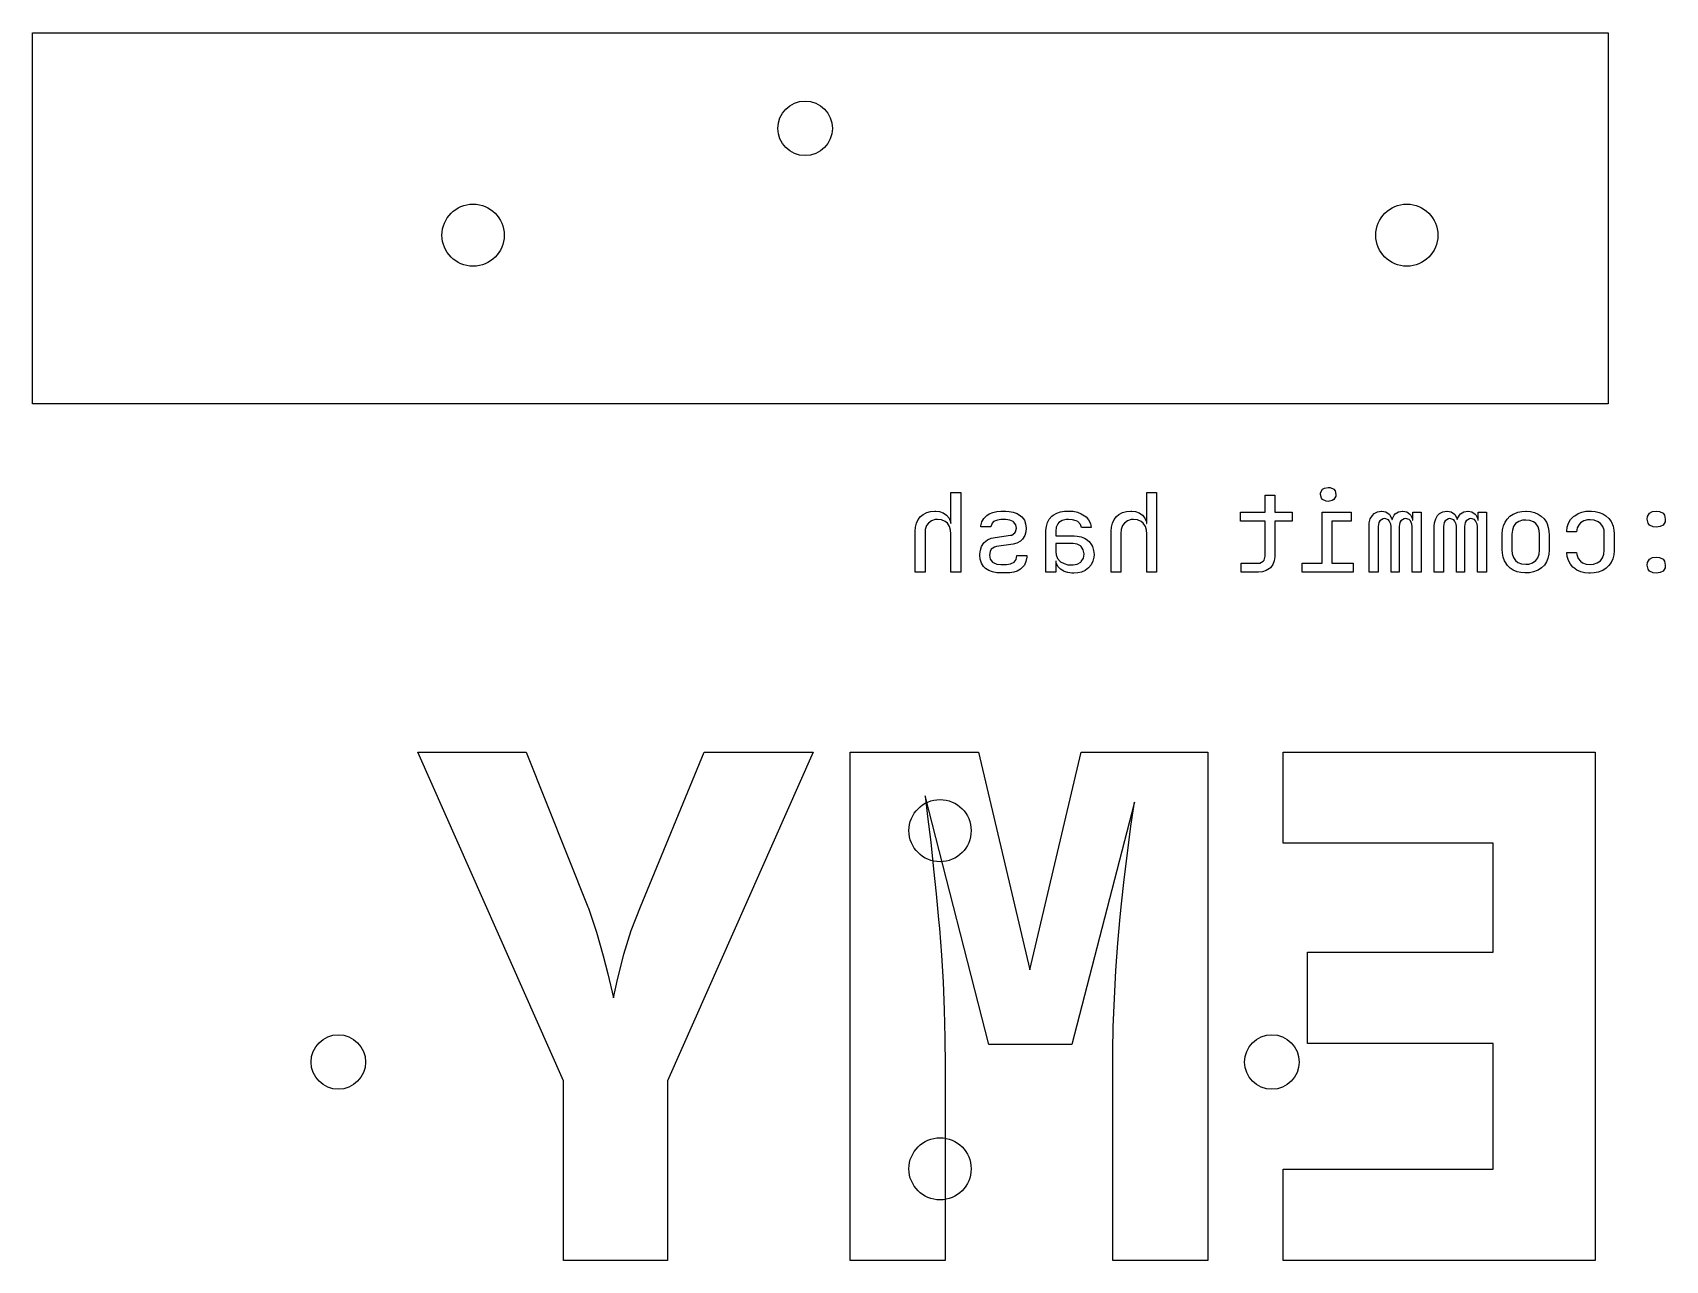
# Model space of a CAD drawing. Extents: x 0.7 to 11, y -6.1 to -1.6.
# Drawn here: x 2.189 to 3.429, y -5.009 to -4.077 of the extents above; entities that cross this region are included whole.
import ezdxf

# ---------------------------------------------------------------- set-up
doc = ezdxf.new("R2010")
doc.units = 0
doc.header["$MEASUREMENT"] = 0
doc.layers.add('BLACK', color=7, linetype='CONTINUOUS')

msp = doc.modelspace()

# ---------------------------------------------------------------- linework, layer by layer
at = {"layer": 'BLACK', "linetype": 'CONTINUOUS'}
for p, q in [((2.1893, -4.3586), (2.1893, -4.077)), ((2.1893, -4.077), (3.385, -4.077)), ((3.385, -4.077), (3.385, -4.3586)), ((3.385, -4.3586), (2.1893, -4.3586)), ((3.1669, -4.4262), (3.1683, -4.4236)), ((3.1683, -4.4236), (3.1697, -4.4227)), ((3.1697, -4.4227), (3.1726, -4.4222)), ((3.1726, -4.4222), (3.1742, -4.4223)), ((3.1742, -4.4223), (3.1769, -4.4236)), ((3.1769, -4.4236), (3.1778, -4.4247)), ((2.8863, -4.4409), (2.8863, -4.4261)), ((2.8863, -4.4261), (2.8937, -4.4261)), ((2.8937, -4.4261), (2.8937, -4.4864)), ((3.0349, -4.4409), (3.0349, -4.4261)), ((3.0349, -4.4261), (3.0424, -4.4261)), ((3.0424, -4.4261), (3.0424, -4.4864)), ((3.1247, -4.4409), (3.1247, -4.4281)), ((3.1247, -4.4281), (3.1321, -4.4281)), ((3.1321, -4.4281), (3.1321, -4.4409)), ((3.1668, -4.4276), (3.1669, -4.4262)), ((3.1675, -4.4304), (3.1668, -4.4276)), ((3.1683, -4.4314), (3.1675, -4.4304)), ((3.171, -4.4326), (3.1683, -4.4314)), ((3.1726, -4.4328), (3.171, -4.4326)), ((3.1756, -4.4322), (3.1726, -4.4328)), ((3.1769, -4.4314), (3.1756, -4.4322)), ((3.1784, -4.4288), (3.1769, -4.4314)), ((3.1778, -4.4247), (3.1785, -4.4276)), ((3.1785, -4.4276), (3.1784, -4.4288)), ((2.8601, -4.4493), (2.8614, -4.4466)), ((2.8614, -4.4466), (2.8632, -4.4443)), ((2.8632, -4.4443), (2.8651, -4.4427)), ((2.8651, -4.4427), (2.8679, -4.4412)), ((2.8679, -4.4412), (2.8708, -4.4404)), ((2.8716, -4.4474), (2.8692, -4.4492)), ((2.8708, -4.4404), (2.8741, -4.4401)), ((2.8744, -4.4465), (2.8716, -4.4474)), ((2.8741, -4.4401), (2.8748, -4.4401)), ((2.8762, -4.4464), (2.8744, -4.4465)), ((2.8748, -4.4401), (2.8777, -4.4405)), ((2.8792, -4.4467), (2.8762, -4.4464)), ((2.8777, -4.4405), (2.8805, -4.4414)), ((2.8819, -4.4479), (2.8792, -4.4467)), ((2.8805, -4.4414), (2.883, -4.4431)), ((2.8836, -4.4493), (2.8819, -4.4479)), ((2.883, -4.4431), (2.8849, -4.4454)), ((2.8849, -4.4454), (2.8859, -4.4482)), ((2.8859, -4.4482), (2.8861, -4.4496)), ((2.8863, -4.4496), (2.8863, -4.4409)), ((2.909, -4.4514), (2.9097, -4.4484)), ((2.9097, -4.4484), (2.9112, -4.4458)), ((2.9112, -4.4458), (2.9135, -4.4435)), ((2.9135, -4.4435), (2.9154, -4.4423)), ((2.9154, -4.4423), (2.9182, -4.4411)), ((2.9187, -4.4481), (2.9175, -4.4493)), ((2.9182, -4.4411), (2.9211, -4.4405)), ((2.9215, -4.4469), (2.9187, -4.4481)), ((2.9211, -4.4405), (2.9242, -4.4403)), ((2.9242, -4.4466), (2.9215, -4.4469)), ((2.9242, -4.4403), (2.9279, -4.4403)), ((2.9279, -4.4466), (2.9242, -4.4466)), ((2.9279, -4.4403), (2.9305, -4.4404)), ((2.9309, -4.4469), (2.9279, -4.4466)), ((2.9305, -4.4404), (2.9336, -4.4409)), ((2.9335, -4.4481), (2.9309, -4.4469)), ((2.9338, -4.4483), (2.9335, -4.4481)), ((2.9336, -4.4409), (2.9366, -4.442)), ((2.9356, -4.4506), (2.9338, -4.4483)), ((2.9366, -4.442), (2.9392, -4.4437)), ((2.9392, -4.4437), (2.9401, -4.4446)), ((2.9401, -4.4446), (2.942, -4.4471)), ((2.942, -4.4471), (2.9429, -4.4499)), ((2.9595, -4.4488), (2.9609, -4.4463)), ((2.9609, -4.4463), (2.9628, -4.4441)), ((2.9628, -4.4441), (2.964, -4.4432)), ((2.964, -4.4432), (2.9667, -4.4417)), ((2.9667, -4.4417), (2.9694, -4.4408)), ((2.9708, -4.4473), (2.9683, -4.4488)), ((2.9694, -4.4408), (2.9726, -4.4403)), ((2.9738, -4.4466), (2.9708, -4.4473)), ((2.9726, -4.4403), (2.9755, -4.4401)), ((2.9755, -4.4466), (2.9738, -4.4466)), ((2.9755, -4.4401), (2.976, -4.4401)), ((2.9785, -4.4468), (2.9755, -4.4466)), ((2.976, -4.4401), (2.9791, -4.4403)), ((2.9814, -4.4476), (2.9785, -4.4468)), ((2.9791, -4.4403), (2.9824, -4.441)), ((2.9825, -4.4481), (2.9814, -4.4476)), ((2.9824, -4.441), (2.9852, -4.4421)), ((2.9846, -4.4502), (2.9825, -4.4481)), ((2.9852, -4.4421), (2.9877, -4.4436)), ((2.9877, -4.4436), (2.9888, -4.4445)), ((2.9888, -4.4445), (2.9908, -4.4468)), ((2.9908, -4.4468), (2.9922, -4.4496)), ((3.0088, -4.4493), (3.0101, -4.4466)), ((3.0101, -4.4466), (3.0119, -4.4443)), ((3.0119, -4.4443), (3.0138, -4.4427)), ((3.0138, -4.4427), (3.0166, -4.4412)), ((3.0166, -4.4412), (3.0195, -4.4404)), ((3.0203, -4.4474), (3.0179, -4.4492)), ((3.0195, -4.4404), (3.0228, -4.4401)), ((3.0231, -4.4465), (3.0203, -4.4474)), ((3.0228, -4.4401), (3.0235, -4.4401)), ((3.0249, -4.4464), (3.0231, -4.4465)), ((3.0235, -4.4401), (3.0264, -4.4405)), ((3.0279, -4.4467), (3.0249, -4.4464)), ((3.0264, -4.4405), (3.0292, -4.4414)), ((3.0306, -4.4479), (3.0279, -4.4467)), ((3.0292, -4.4414), (3.0317, -4.4431)), ((3.0322, -4.4493), (3.0306, -4.4479)), ((3.0317, -4.4431), (3.0335, -4.4454)), ((3.0335, -4.4454), (3.0346, -4.4482)), ((3.0346, -4.4482), (3.0348, -4.4496)), ((3.0349, -4.4496), (3.0349, -4.4409)), ((3.1061, -4.4477), (3.1061, -4.4409)), ((3.1061, -4.4409), (3.1247, -4.4409)), ((3.1247, -4.4477), (3.1061, -4.4477)), ((3.1247, -4.4744), (3.1247, -4.4477)), ((3.1321, -4.4409), (3.1452, -4.4409)), ((3.1452, -4.4477), (3.1321, -4.4477)), ((3.1321, -4.4477), (3.1321, -4.4744)), ((3.1452, -4.4409), (3.1452, -4.4477)), ((3.1681, -4.4796), (3.1681, -4.4409)), ((3.1681, -4.4409), (3.19, -4.4409)), ((3.19, -4.4477), (3.1755, -4.4477)), ((3.1755, -4.4477), (3.1755, -4.4796)), ((3.19, -4.4409), (3.19, -4.4477)), ((3.2038, -4.4491), (3.2046, -4.4461)), ((3.2046, -4.4461), (3.2062, -4.4434)), ((3.2062, -4.4434), (3.2076, -4.442)), ((3.2076, -4.442), (3.2101, -4.4406)), ((3.2101, -4.4406), (3.2132, -4.4401)), ((3.2118, -4.4474), (3.211, -4.4488)), ((3.2144, -4.4459), (3.2118, -4.4474)), ((3.2132, -4.4401), (3.2134, -4.4401)), ((3.2134, -4.4401), (3.2164, -4.4407)), ((3.2155, -4.4458), (3.2144, -4.4459)), ((3.2183, -4.4467), (3.2155, -4.4458)), ((3.2164, -4.4407), (3.2189, -4.4424)), ((3.219, -4.4474), (3.2183, -4.4467)), ((3.2189, -4.4424), (3.2192, -4.4428)), ((3.2202, -4.4501), (3.219, -4.4474)), ((3.2192, -4.4428), (3.2206, -4.4454)), ((3.2206, -4.4454), (3.2208, -4.4466)), ((3.2208, -4.4466), (3.2211, -4.4466)), ((3.2211, -4.4466), (3.2213, -4.4458)), ((3.2213, -4.4458), (3.2228, -4.4431)), ((3.2228, -4.4431), (3.2235, -4.4422)), ((3.2235, -4.4422), (3.2261, -4.4406)), ((3.2261, -4.4406), (3.229, -4.4401)), ((3.2278, -4.4474), (3.227, -4.4488)), ((3.2303, -4.4459), (3.2278, -4.4474)), ((3.229, -4.4401), (3.2292, -4.4401)), ((3.2292, -4.4401), (3.2322, -4.4407)), ((3.2314, -4.4458), (3.2303, -4.4459)), ((3.2342, -4.4466), (3.2314, -4.4458)), ((3.2322, -4.4407), (3.2346, -4.4424)), ((3.235, -4.4474), (3.2342, -4.4466)), ((3.2346, -4.4424), (3.235, -4.4429)), ((3.235, -4.4429), (3.2363, -4.4455)), ((3.2362, -4.4501), (3.235, -4.4474)), ((3.2363, -4.4455), (3.2365, -4.447)), ((3.2365, -4.447), (3.2368, -4.447)), ((3.2368, -4.447), (3.2368, -4.4409)), ((3.2368, -4.4409), (3.2433, -4.4409)), ((3.2433, -4.4409), (3.2433, -4.4864)), ((3.2533, -4.4491), (3.2542, -4.4461)), ((3.2542, -4.4461), (3.2557, -4.4434)), ((3.2557, -4.4434), (3.2572, -4.442)), ((3.2572, -4.442), (3.2597, -4.4406)), ((3.2597, -4.4406), (3.2627, -4.4401)), ((3.2614, -4.4474), (3.2606, -4.4488)), ((3.2639, -4.4459), (3.2614, -4.4474)), ((3.2627, -4.4401), (3.2629, -4.4401)), ((3.2629, -4.4401), (3.2659, -4.4407)), ((3.265, -4.4458), (3.2639, -4.4459)), ((3.2679, -4.4467), (3.265, -4.4458)), ((3.2659, -4.4407), (3.2684, -4.4424)), ((3.2686, -4.4474), (3.2679, -4.4467)), ((3.2684, -4.4424), (3.2688, -4.4428)), ((3.2698, -4.4501), (3.2686, -4.4474)), ((3.2688, -4.4428), (3.2702, -4.4454)), ((3.2702, -4.4454), (3.2704, -4.4466)), ((3.2704, -4.4466), (3.2706, -4.4466)), ((3.2706, -4.4466), (3.2708, -4.4458)), ((3.2708, -4.4458), (3.2723, -4.4431)), ((3.2723, -4.4431), (3.2731, -4.4422)), ((3.2731, -4.4422), (3.2756, -4.4406)), ((3.2756, -4.4406), (3.2786, -4.4401)), ((3.2774, -4.4474), (3.2765, -4.4488)), ((3.2799, -4.4459), (3.2774, -4.4474)), ((3.2786, -4.4401), (3.2788, -4.4401)), ((3.2788, -4.4401), (3.2817, -4.4407)), ((3.2809, -4.4458), (3.2799, -4.4459)), ((3.2837, -4.4466), (3.2809, -4.4458)), ((3.2817, -4.4407), (3.2842, -4.4424)), ((3.2845, -4.4474), (3.2837, -4.4466)), ((3.2842, -4.4424), (3.2846, -4.4429)), ((3.2857, -4.4501), (3.2845, -4.4474)), ((3.2846, -4.4429), (3.2859, -4.4455)), ((3.2859, -4.4455), (3.2861, -4.447)), ((3.2861, -4.447), (3.2864, -4.447)), ((3.2864, -4.447), (3.2864, -4.4409)), ((3.2864, -4.4409), (3.2928, -4.4409)), ((3.2928, -4.4409), (3.2928, -4.4864)), ((3.3057, -4.4513), (3.3069, -4.4486)), ((3.3069, -4.4486), (3.3084, -4.4463)), ((3.3084, -4.4463), (3.3105, -4.4441)), ((3.3105, -4.4441), (3.313, -4.4424)), ((3.313, -4.4424), (3.3138, -4.4421)), ((3.3138, -4.4421), (3.3165, -4.441)), ((3.3173, -4.448), (3.3149, -4.4496)), ((3.3165, -4.441), (3.3195, -4.4405)), ((3.3202, -4.4471), (3.3173, -4.448)), ((3.3195, -4.4405), (3.3225, -4.4403)), ((3.3225, -4.4469), (3.3202, -4.4471)), ((3.3225, -4.4403), (3.3232, -4.4403)), ((3.3256, -4.4472), (3.3225, -4.4469)), ((3.3232, -4.4403), (3.3261, -4.4405)), ((3.3284, -4.4483), (3.3256, -4.4472)), ((3.3261, -4.4405), (3.3291, -4.4412)), ((3.3301, -4.4496), (3.3284, -4.4483)), ((3.3291, -4.4412), (3.332, -4.4424)), ((3.332, -4.4424), (3.3343, -4.444)), ((3.3343, -4.444), (3.3365, -4.4461)), ((3.3365, -4.4461), (3.3382, -4.4486)), ((3.3382, -4.4486), (3.3387, -4.4497)), ((3.355, -4.4493), (3.3566, -4.4466)), ((3.3566, -4.4466), (3.3587, -4.4443)), ((3.3587, -4.4443), (3.3597, -4.4436)), ((3.3597, -4.4436), (3.3624, -4.4419)), ((3.3624, -4.4419), (3.3651, -4.4409)), ((3.3666, -4.4476), (3.3641, -4.4491)), ((3.3651, -4.4409), (3.3681, -4.4403)), ((3.3695, -4.4468), (3.3666, -4.4476)), ((3.3681, -4.4403), (3.3714, -4.4401)), ((3.3714, -4.4467), (3.3695, -4.4468)), ((3.3714, -4.4401), (3.3724, -4.4401)), ((3.3746, -4.4471), (3.3714, -4.4467)), ((3.3724, -4.4401), (3.3753, -4.4404)), ((3.3774, -4.4482), (3.3746, -4.4471)), ((3.3753, -4.4404), (3.3783, -4.4411)), ((3.3793, -4.4495), (3.3774, -4.4482)), ((3.3783, -4.4411), (3.381, -4.4422)), ((3.381, -4.4422), (3.3834, -4.4437)), ((3.3834, -4.4437), (3.3856, -4.4457)), ((3.3856, -4.4457), (3.3873, -4.4481)), ((3.3873, -4.4481), (3.3876, -4.4486)), ((3.3876, -4.4486), (3.3888, -4.4516)), ((3.4148, -4.4462), (3.415, -4.4443)), ((3.4154, -4.4492), (3.4148, -4.4462)), ((3.415, -4.4443), (3.4165, -4.4418)), ((3.4165, -4.4418), (3.4187, -4.4405)), ((3.4187, -4.4405), (3.4216, -4.4401)), ((3.4216, -4.4401), (3.4241, -4.4404)), ((3.4241, -4.4404), (3.4268, -4.4418)), ((3.4268, -4.4418), (3.4279, -4.4433)), ((3.4283, -4.4482), (3.4268, -4.4507)), ((3.4279, -4.4433), (3.4285, -4.4462)), ((3.4285, -4.4462), (3.4283, -4.4482)), ((2.8591, -4.4554), (2.8594, -4.4524)), ((2.8591, -4.4558), (2.8591, -4.4554)), ((2.8591, -4.4864), (2.8591, -4.4558)), ((2.8594, -4.4524), (2.8601, -4.4493)), ((2.8668, -4.4541), (2.8666, -4.4571)), ((2.8666, -4.4571), (2.8666, -4.4864)), ((2.8678, -4.4511), (2.8668, -4.4541)), ((2.8692, -4.4492), (2.8678, -4.4511)), ((2.8852, -4.4518), (2.8836, -4.4493)), ((2.886, -4.4547), (2.8852, -4.4518)), ((2.8863, -4.4575), (2.886, -4.4547)), ((2.8861, -4.4496), (2.8863, -4.4496)), ((2.8863, -4.4864), (2.8863, -4.4575)), ((2.9089, -4.4521), (2.909, -4.4514)), ((2.9165, -4.4521), (2.9089, -4.4521)), ((2.914, -4.462), (2.9168, -4.4608)), ((2.9175, -4.4493), (2.9165, -4.4521)), ((2.9168, -4.4608), (2.9199, -4.4601)), ((2.9199, -4.4601), (2.9316, -4.4585)), ((2.9316, -4.4585), (2.9324, -4.4583)), ((2.9324, -4.4583), (2.9349, -4.4567)), ((2.9349, -4.4567), (2.9354, -4.4559)), ((2.9354, -4.4559), (2.936, -4.453)), ((2.936, -4.453), (2.9356, -4.4506)), ((2.9423, -4.4587), (2.9407, -4.4614)), ((2.9431, -4.4558), (2.9423, -4.4587)), ((2.9429, -4.4499), (2.9433, -4.453)), ((2.9433, -4.453), (2.9431, -4.4558)), ((2.9584, -4.4547), (2.9587, -4.4518)), ((2.9584, -4.4552), (2.9584, -4.4547)), ((2.9584, -4.4711), (2.9584, -4.4552)), ((2.9587, -4.4518), (2.9595, -4.4488)), ((2.9662, -4.4524), (2.9659, -4.4554)), ((2.9659, -4.4554), (2.9659, -4.459)), ((2.9659, -4.459), (2.9799, -4.459)), ((2.9674, -4.4497), (2.9662, -4.4524)), ((2.9683, -4.4488), (2.9674, -4.4497)), ((2.9799, -4.459), (2.982, -4.4591)), ((2.982, -4.4591), (2.985, -4.4597)), ((2.9853, -4.4525), (2.9846, -4.4502)), ((2.985, -4.4597), (2.9877, -4.4607)), ((2.9927, -4.4525), (2.9853, -4.4525)), ((2.9877, -4.4607), (2.9889, -4.4615)), ((2.9922, -4.4496), (2.9927, -4.4525)), ((3.0078, -4.4554), (3.0081, -4.4524)), ((3.0078, -4.4558), (3.0078, -4.4554)), ((3.0078, -4.4864), (3.0078, -4.4558)), ((3.0081, -4.4524), (3.0088, -4.4493)), ((3.0155, -4.4541), (3.0153, -4.4571)), ((3.0153, -4.4571), (3.0153, -4.4864)), ((3.0165, -4.4511), (3.0155, -4.4541)), ((3.0179, -4.4492), (3.0165, -4.4511)), ((3.0339, -4.4518), (3.0322, -4.4493)), ((3.0347, -4.4547), (3.0339, -4.4518)), ((3.0349, -4.4575), (3.0347, -4.4547)), ((3.0348, -4.4496), (3.0349, -4.4496)), ((3.0349, -4.4864), (3.0349, -4.4575)), ((3.2036, -4.4519), (3.2038, -4.4491)), ((3.2036, -4.4864), (3.2036, -4.4519)), ((3.211, -4.4488), (3.2105, -4.4518)), ((3.2105, -4.4518), (3.2105, -4.4864)), ((3.2203, -4.4517), (3.2202, -4.4501)), ((3.2203, -4.4864), (3.2203, -4.4517)), ((3.227, -4.4488), (3.2265, -4.4518)), ((3.2265, -4.4518), (3.2265, -4.4864)), ((3.2363, -4.4517), (3.2362, -4.4501)), ((3.2363, -4.4864), (3.2363, -4.4517)), ((3.2531, -4.4519), (3.2533, -4.4491)), ((3.2531, -4.4864), (3.2531, -4.4519)), ((3.2606, -4.4488), (3.2601, -4.4518)), ((3.2601, -4.4518), (3.2601, -4.4864)), ((3.2699, -4.4517), (3.2698, -4.4501)), ((3.2699, -4.4864), (3.2699, -4.4517)), ((3.2765, -4.4488), (3.276, -4.4518)), ((3.276, -4.4518), (3.276, -4.4864)), ((3.2859, -4.4517), (3.2857, -4.4501)), ((3.2859, -4.4864), (3.2859, -4.4517)), ((3.3047, -4.4574), (3.305, -4.4544)), ((3.3047, -4.4576), (3.3047, -4.4574)), ((3.3047, -4.4585), (3.3047, -4.4576)), ((3.3047, -4.4689), (3.3047, -4.4585)), ((3.305, -4.4544), (3.3057, -4.4513)), ((3.3124, -4.4546), (3.3121, -4.4576)), ((3.3121, -4.4576), (3.3121, -4.4697)), ((3.3133, -4.4518), (3.3124, -4.4546)), ((3.3149, -4.4496), (3.3133, -4.4518)), ((3.3319, -4.452), (3.3301, -4.4496)), ((3.3327, -4.4549), (3.3319, -4.452)), ((3.333, -4.4576), (3.3327, -4.4549)), ((3.333, -4.4697), (3.333, -4.4576)), ((3.3387, -4.4497), (3.3397, -4.4525)), ((3.3397, -4.4525), (3.3402, -4.4554)), ((3.3402, -4.4554), (3.3404, -4.4585)), ((3.3404, -4.4585), (3.3404, -4.4689)), ((3.3537, -4.4554), (3.3541, -4.4524)), ((3.3537, -4.4558), (3.3537, -4.4554)), ((3.3611, -4.4558), (3.3537, -4.4558)), ((3.3541, -4.4524), (3.355, -4.4493)), ((3.3616, -4.4528), (3.3611, -4.4558)), ((3.363, -4.4502), (3.3616, -4.4528)), ((3.3641, -4.4491), (3.363, -4.4502)), ((3.381, -4.4519), (3.3793, -4.4495)), ((3.382, -4.4547), (3.381, -4.4519)), ((3.3822, -4.4574), (3.382, -4.4547)), ((3.3822, -4.4699), (3.3822, -4.4574)), ((3.3888, -4.4516), (3.3894, -4.4545)), ((3.3894, -4.4545), (3.3896, -4.4575)), ((3.3896, -4.4575), (3.3896, -4.4699)), ((3.4165, -4.4507), (3.4154, -4.4492)), ((3.4192, -4.4521), (3.4165, -4.4507)), ((3.4216, -4.4523), (3.4192, -4.4521)), ((3.4246, -4.4519), (3.4216, -4.4523)), ((3.4268, -4.4507), (3.4246, -4.4519)), ((2.9083, -4.4729), (2.9086, -4.4699)), ((2.9083, -4.4737), (2.9083, -4.4729)), ((2.9086, -4.4699), (2.9095, -4.467)), ((2.9095, -4.467), (2.9112, -4.4643)), ((2.9112, -4.4643), (2.9115, -4.4639)), ((2.9115, -4.4639), (2.914, -4.462)), ((2.916, -4.4708), (2.9155, -4.4737)), ((2.9169, -4.4691), (2.916, -4.4708)), ((2.9194, -4.4674), (2.9169, -4.4691)), ((2.9209, -4.4671), (2.9194, -4.4674)), ((2.9335, -4.4653), (2.9209, -4.4671)), ((2.9364, -4.4645), (2.9335, -4.4653)), ((2.9391, -4.463), (2.9364, -4.4645)), ((2.9407, -4.4614), (2.9391, -4.463)), ((2.9584, -4.4864), (2.9584, -4.4711)), ((2.9791, -4.4648), (2.9659, -4.4648)), ((2.9659, -4.4648), (2.9659, -4.4711)), ((2.9659, -4.4711), (2.9661, -4.4733)), ((2.9661, -4.4733), (2.9671, -4.4761)), ((2.982, -4.4652), (2.9791, -4.4648)), ((2.9846, -4.4666), (2.982, -4.4652)), ((2.985, -4.4669), (2.9846, -4.4666)), ((2.9867, -4.4695), (2.985, -4.4669)), ((2.9873, -4.4725), (2.9867, -4.4695)), ((2.9868, -4.4758), (2.9873, -4.4728)), ((2.9873, -4.4728), (2.9873, -4.4725)), ((2.9889, -4.4615), (2.9912, -4.4633)), ((2.9912, -4.4633), (2.993, -4.4657)), ((2.993, -4.4657), (2.9937, -4.4671)), ((2.9937, -4.4671), (2.9946, -4.47)), ((2.9946, -4.47), (2.9949, -4.473)), ((2.9949, -4.473), (2.9948, -4.475)), ((3.3048, -4.472), (3.3047, -4.4689)), ((3.3054, -4.4751), (3.3048, -4.472)), ((3.3121, -4.4697), (3.3123, -4.4725)), ((3.3123, -4.4725), (3.3132, -4.4753)), ((3.3317, -4.4756), (3.3327, -4.4728)), ((3.3327, -4.4728), (3.333, -4.4697)), ((3.3401, -4.4729), (3.3394, -4.476)), ((3.3404, -4.4699), (3.3401, -4.4729)), ((3.3404, -4.4689), (3.3404, -4.4699)), ((3.354, -4.4746), (3.3537, -4.4715)), ((3.3537, -4.4715), (3.3611, -4.4715)), ((3.3611, -4.4715), (3.3613, -4.4731)), ((3.3613, -4.4731), (3.3623, -4.476)), ((3.3809, -4.4756), (3.3819, -4.4729)), ((3.3819, -4.4729), (3.3822, -4.4699)), ((3.3894, -4.4734), (3.3886, -4.4763)), ((3.3896, -4.4702), (3.3894, -4.4734)), ((3.3896, -4.4699), (3.3896, -4.4702)), ((2.9085, -4.4767), (2.9083, -4.4737)), ((2.9095, -4.4796), (2.9085, -4.4767)), ((2.911, -4.4822), (2.9095, -4.4796)), ((2.9125, -4.4836), (2.911, -4.4822)), ((2.9151, -4.4853), (2.9125, -4.4836)), ((2.9179, -4.4863), (2.9151, -4.4853)), ((2.9155, -4.4737), (2.916, -4.4765)), ((2.916, -4.4765), (2.9178, -4.4788)), ((2.9178, -4.4788), (2.9184, -4.4792)), ((2.9184, -4.4792), (2.9212, -4.4803)), ((2.9212, -4.4803), (2.9242, -4.4806)), ((2.9242, -4.4806), (2.9279, -4.4806)), ((2.9279, -4.4806), (2.9284, -4.4806)), ((2.9284, -4.4806), (2.9315, -4.4802)), ((2.9315, -4.4802), (2.9342, -4.4789)), ((2.9365, -4.4856), (2.9339, -4.4864)), ((2.9342, -4.4789), (2.9358, -4.4769)), ((2.9358, -4.4769), (2.9364, -4.4739)), ((2.9364, -4.4739), (2.9438, -4.4739)), ((2.9392, -4.4841), (2.9365, -4.4856)), ((2.9413, -4.482), (2.9392, -4.4841)), ((2.942, -4.4811), (2.9413, -4.482)), ((2.9432, -4.4783), (2.942, -4.4811)), ((2.9438, -4.4752), (2.9432, -4.4783)), ((2.9438, -4.4739), (2.9438, -4.4752)), ((2.9661, -4.4782), (2.9658, -4.4782)), ((2.9658, -4.4782), (2.9658, -4.4864)), ((2.9662, -4.4794), (2.9661, -4.4782)), ((2.9674, -4.4821), (2.9662, -4.4794)), ((2.9671, -4.4761), (2.9691, -4.4783)), ((2.9675, -4.4822), (2.9674, -4.4821)), ((2.9695, -4.4843), (2.9675, -4.4822)), ((2.9691, -4.4783), (2.9695, -4.4786)), ((2.9695, -4.4786), (2.9721, -4.48)), ((2.972, -4.4858), (2.9695, -4.4843)), ((2.9722, -4.4859), (2.972, -4.4858)), ((2.9721, -4.48), (2.9749, -4.4808)), ((2.9749, -4.4808), (2.9778, -4.481)), ((2.9778, -4.481), (2.9791, -4.4809)), ((2.9791, -4.4809), (2.9822, -4.4803)), ((2.9822, -4.4803), (2.9848, -4.4788)), ((2.9848, -4.4788), (2.9852, -4.4783)), ((2.9852, -4.4783), (2.9868, -4.4758)), ((2.9882, -4.4852), (2.9855, -4.4864)), ((2.9908, -4.4833), (2.9882, -4.4852)), ((2.9927, -4.4809), (2.9908, -4.4833)), ((2.9941, -4.4781), (2.9927, -4.4809)), ((2.9948, -4.475), (2.9941, -4.4781)), ((3.1065, -4.4864), (3.1065, -4.4796)), ((3.1065, -4.4796), (3.1197, -4.4796)), ((3.1197, -4.4796), (3.1207, -4.4796)), ((3.1207, -4.4796), (3.1233, -4.4782)), ((3.1256, -4.4853), (3.1227, -4.4862)), ((3.1233, -4.4782), (3.124, -4.4773)), ((3.124, -4.4773), (3.1247, -4.4744)), ((3.1281, -4.4837), (3.1256, -4.4853)), ((3.1288, -4.4832), (3.1281, -4.4837)), ((3.1307, -4.4806), (3.1288, -4.4832)), ((3.1317, -4.4779), (3.1307, -4.4806)), ((3.1321, -4.4748), (3.1317, -4.4779)), ((3.1321, -4.4744), (3.1321, -4.4748)), ((3.1528, -4.4864), (3.1528, -4.4796)), ((3.1528, -4.4796), (3.1681, -4.4796)), ((3.1755, -4.4796), (3.1916, -4.4796)), ((3.1916, -4.4796), (3.1916, -4.4864)), ((3.3065, -4.4779), (3.3054, -4.4751)), ((3.3069, -4.4787), (3.3065, -4.4779)), ((3.3086, -4.4813), (3.3069, -4.4787)), ((3.3107, -4.4834), (3.3086, -4.4813)), ((3.3131, -4.4849), (3.3107, -4.4834)), ((3.316, -4.4862), (3.3131, -4.4849)), ((3.3132, -4.4753), (3.3149, -4.4777)), ((3.3149, -4.4777), (3.3166, -4.4791)), ((3.3166, -4.4791), (3.3194, -4.4801)), ((3.3194, -4.4801), (3.3225, -4.4805)), ((3.3225, -4.4805), (3.3248, -4.4803)), ((3.3248, -4.4803), (3.3278, -4.4794)), ((3.3278, -4.4794), (3.3301, -4.4777)), ((3.3312, -4.4853), (3.3285, -4.4863)), ((3.3301, -4.4777), (3.3317, -4.4756)), ((3.332, -4.4849), (3.3312, -4.4853)), ((3.3345, -4.4832), (3.332, -4.4849)), ((3.3367, -4.4811), (3.3345, -4.4832)), ((3.3382, -4.4787), (3.3367, -4.4811)), ((3.3394, -4.476), (3.3382, -4.4787)), ((3.3549, -4.4777), (3.354, -4.4746)), ((3.3564, -4.4804), (3.3549, -4.4777)), ((3.3584, -4.4828), (3.3564, -4.4804)), ((3.3587, -4.483), (3.3584, -4.4828)), ((3.3614, -4.4849), (3.3587, -4.483)), ((3.3643, -4.4862), (3.3614, -4.4849)), ((3.3623, -4.476), (3.3641, -4.4782)), ((3.3641, -4.4782), (3.3656, -4.4793)), ((3.3656, -4.4793), (3.3685, -4.4804)), ((3.3685, -4.4804), (3.3714, -4.4806)), ((3.3714, -4.4806), (3.374, -4.4804)), ((3.374, -4.4804), (3.3768, -4.4795)), ((3.3768, -4.4795), (3.3793, -4.4778)), ((3.3802, -4.4855), (3.3774, -4.4865)), ((3.3793, -4.4778), (3.3809, -4.4756)), ((3.381, -4.4852), (3.3802, -4.4855)), ((3.3836, -4.4835), (3.381, -4.4852)), ((3.3857, -4.4815), (3.3836, -4.4835)), ((3.3873, -4.4792), (3.3857, -4.4815)), ((3.3886, -4.4763), (3.3873, -4.4792)), ((3.4148, -4.4811), (3.415, -4.4792)), ((3.4154, -4.4841), (3.4148, -4.4811)), ((3.415, -4.4792), (3.4165, -4.4767)), ((3.4165, -4.4856), (3.4154, -4.4841)), ((3.4165, -4.4767), (3.4187, -4.4754)), ((3.4192, -4.487), (3.4165, -4.4856)), ((3.4187, -4.4754), (3.4216, -4.475)), ((3.4216, -4.475), (3.4241, -4.4753)), ((3.4241, -4.4753), (3.4268, -4.4767)), ((3.4268, -4.4856), (3.4246, -4.4868)), ((3.4268, -4.4767), (3.4279, -4.4782)), ((3.4283, -4.4831), (3.4268, -4.4856)), ((3.4279, -4.4782), (3.4285, -4.4811)), ((3.4285, -4.4811), (3.4283, -4.4831)), ((2.8666, -4.4864), (2.8591, -4.4864)), ((2.8937, -4.4864), (2.8863, -4.4864)), ((2.9211, -4.4869), (2.9179, -4.4863)), ((2.9242, -4.4871), (2.9211, -4.4869)), ((2.9279, -4.4871), (2.9242, -4.4871)), ((2.9309, -4.4869), (2.9279, -4.4871)), ((2.9339, -4.4864), (2.9309, -4.4869)), ((2.9658, -4.4864), (2.9584, -4.4864)), ((2.9751, -4.4868), (2.9722, -4.4859)), ((2.978, -4.4872), (2.9751, -4.4868)), ((2.9796, -4.4872), (2.978, -4.4872)), ((2.9825, -4.4871), (2.9796, -4.4872)), ((2.9855, -4.4864), (2.9825, -4.4871)), ((3.0153, -4.4864), (3.0078, -4.4864)), ((3.0424, -4.4864), (3.0349, -4.4864)), ((3.1197, -4.4864), (3.1065, -4.4864)), ((3.1227, -4.4862), (3.1197, -4.4864)), ((3.1916, -4.4864), (3.1528, -4.4864)), ((3.2105, -4.4864), (3.2036, -4.4864)), ((3.2265, -4.4864), (3.2203, -4.4864)), ((3.2433, -4.4864), (3.2363, -4.4864)), ((3.2601, -4.4864), (3.2531, -4.4864)), ((3.276, -4.4864), (3.2699, -4.4864)), ((3.2928, -4.4864), (3.2859, -4.4864)), ((3.3189, -4.4868), (3.316, -4.4862)), ((3.3219, -4.4871), (3.3189, -4.4868)), ((3.3225, -4.4871), (3.3219, -4.4871)), ((3.3255, -4.4869), (3.3225, -4.4871)), ((3.3285, -4.4863), (3.3255, -4.4869)), ((3.3673, -4.4869), (3.3643, -4.4862)), ((3.3705, -4.4872), (3.3673, -4.4869)), ((3.3714, -4.4872), (3.3705, -4.4872)), ((3.3744, -4.4871), (3.3714, -4.4872)), ((3.3774, -4.4865), (3.3744, -4.4871)), ((3.4216, -4.4872), (3.4192, -4.487)), ((3.4246, -4.4868), (3.4216, -4.4872)), ((2.5922, -4.8726), (2.4817, -4.623)), ((2.4817, -4.623), (2.5638, -4.623)), ((2.5638, -4.623), (2.6106, -4.7404)), ((2.6506, -4.7404), (2.699, -4.623)), ((2.7816, -4.623), (2.6711, -4.8726)), ((2.699, -4.623), (2.7816, -4.623)), ((2.8098, -5.0089), (2.8098, -4.623)), ((2.8098, -4.623), (2.9072, -4.623)), ((2.9072, -4.623), (2.9461, -4.7883)), ((2.9461, -4.7883), (2.985, -4.623)), ((2.985, -4.623), (3.0813, -4.623)), ((3.0813, -4.623), (3.0813, -5.0089)), ((3.1384, -4.6922), (3.1384, -4.623)), ((3.1384, -4.623), (3.3752, -4.623)), ((3.3752, -4.623), (3.3752, -5.0089)), ((2.915, -4.845), (2.8666, -4.6563)), ((2.8666, -4.6563), (2.8686, -4.672)), ((3.0256, -4.661), (2.9781, -4.845)), ((3.0229, -4.6792), (3.0256, -4.661)), ((2.8686, -4.672), (2.8709, -4.6914)), ((3.0202, -4.6998), (3.0229, -4.6792)), ((2.8709, -4.6914), (2.8731, -4.712)), ((3.2978, -4.6922), (3.1384, -4.6922)), ((3.2978, -4.775), (3.2978, -4.6922)), ((3.0178, -4.7198), (3.0202, -4.6998)), ((2.8731, -4.712), (2.875, -4.7307)), ((3.0158, -4.7383), (3.0178, -4.7198)), ((2.875, -4.7307), (2.8769, -4.7502)), ((2.6106, -4.7404), (2.6111, -4.7415)), ((2.6111, -4.7415), (2.6173, -4.7597)), ((2.6437, -4.7585), (2.6506, -4.7404)), ((3.0148, -4.7481), (3.0158, -4.7383)), ((2.8769, -4.7502), (2.8775, -4.7569)), ((2.8775, -4.7569), (2.8791, -4.7772)), ((3.0129, -4.7682), (3.0148, -4.7481)), ((2.6173, -4.7597), (2.6224, -4.7777)), ((2.6381, -4.7765), (2.6437, -4.7585)), ((3.0114, -4.7888), (3.0129, -4.7682)), ((2.6224, -4.7777), (2.6259, -4.7915)), ((2.6331, -4.7956), (2.6378, -4.7777)), ((2.6378, -4.7777), (2.6381, -4.7765)), ((2.8791, -4.7772), (2.8803, -4.7978)), ((3.1568, -4.8442), (3.1568, -4.775)), ((3.1568, -4.775), (3.2978, -4.775)), ((2.6259, -4.7915), (2.6301, -4.8097)), ((2.6301, -4.8097), (2.6331, -4.7956)), ((3.0103, -4.81), (3.0114, -4.7888)), ((2.8803, -4.7978), (2.8812, -4.8188)), ((2.8812, -4.8188), (2.8817, -4.84)), ((3.0095, -4.8317), (3.0103, -4.81)), ((3.0092, -4.8502), (3.0095, -4.8317)), ((2.8817, -4.84), (2.8819, -4.8615)), ((2.9781, -4.845), (2.915, -4.845)), ((3.2978, -4.8442), (3.1568, -4.8442)), ((3.2978, -4.9396), (3.2978, -4.8442)), ((3.0092, -4.8615), (3.0092, -4.8502)), ((2.8819, -4.8615), (2.8819, -5.0089)), ((3.0092, -5.0089), (3.0092, -4.8615)), ((2.5922, -5.0089), (2.5922, -4.8726)), ((2.6711, -4.8726), (2.6711, -5.0089)), ((3.1384, -5.0089), (3.1384, -4.9396)), ((3.1384, -4.9396), (3.2978, -4.9396)), ((2.6711, -5.0089), (2.5922, -5.0089)), ((2.8819, -5.0089), (2.8098, -5.0089)), ((3.0813, -5.0089), (3.0092, -5.0089)), ((3.3752, -5.0089), (3.1384, -5.0089))]:
    msp.add_line(p, q, dxfattribs=at)
at = {"layer": 'BLACK'}
for centre, radius in [((2.7756, -4.1496), 0.0207), ((2.5236, -4.2307), 0.0236), ((3.2323, -4.2307), 0.0236), ((2.878, -4.6827), 0.0236), ((2.4213, -4.8583), 0.0207), ((3.1299, -4.8583), 0.0207), ((2.878, -4.9394), 0.0236)]:
    msp.add_circle(centre, radius, dxfattribs=at)

doc.saveas('drawing.dxf')
